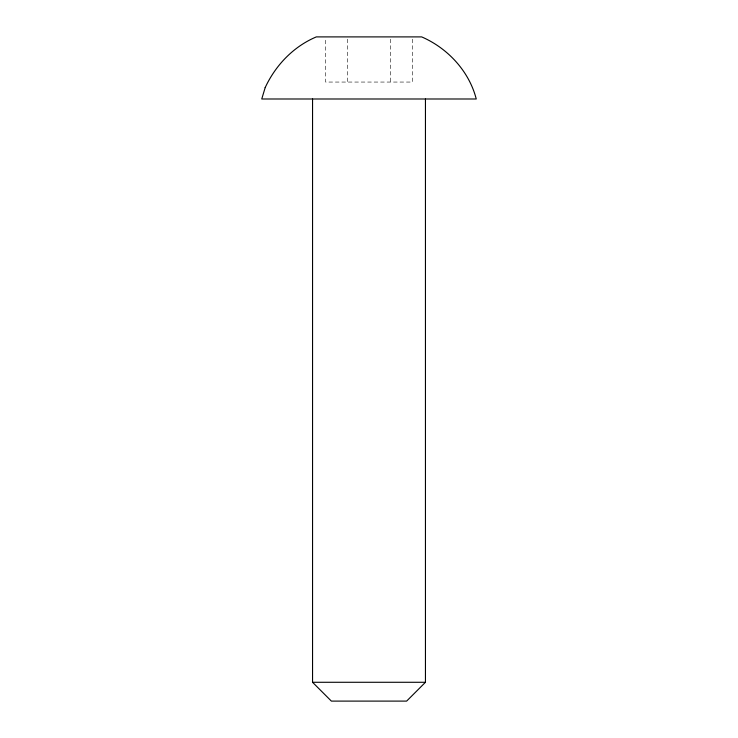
<?xml version="1.0" encoding="UTF-8"?>
<svg xmlns="http://www.w3.org/2000/svg" width="738" height="738" viewBox="0 0 738 738"><rect width="100%" height="100%" fill="white"/><g stroke="black" fill="none" stroke-linecap="round" stroke-linejoin="round"><path stroke-width="0.55" stroke-dasharray="3.69 2.77" d="M412.45 39.16L412.45 82.056L325.55 82.056L325.55 39.16M390.725 39.16L390.725 82.056M347.275 39.16L347.275 82.056"/><path stroke-width="1.11" d="M425.448 98.993L425.448 682.281L406.629 701.1L331.371 701.1L312.552 682.281L312.552 98.993M312.552 682.281L425.448 682.281M265.182 87.591L261.75 98.993L476.25 98.993C469.147 71.235 447.763 48.201 421.684 36.9L316.316 36.9C293.475 46.522 275.56 65.258 265.182 87.591"/></g></svg>
